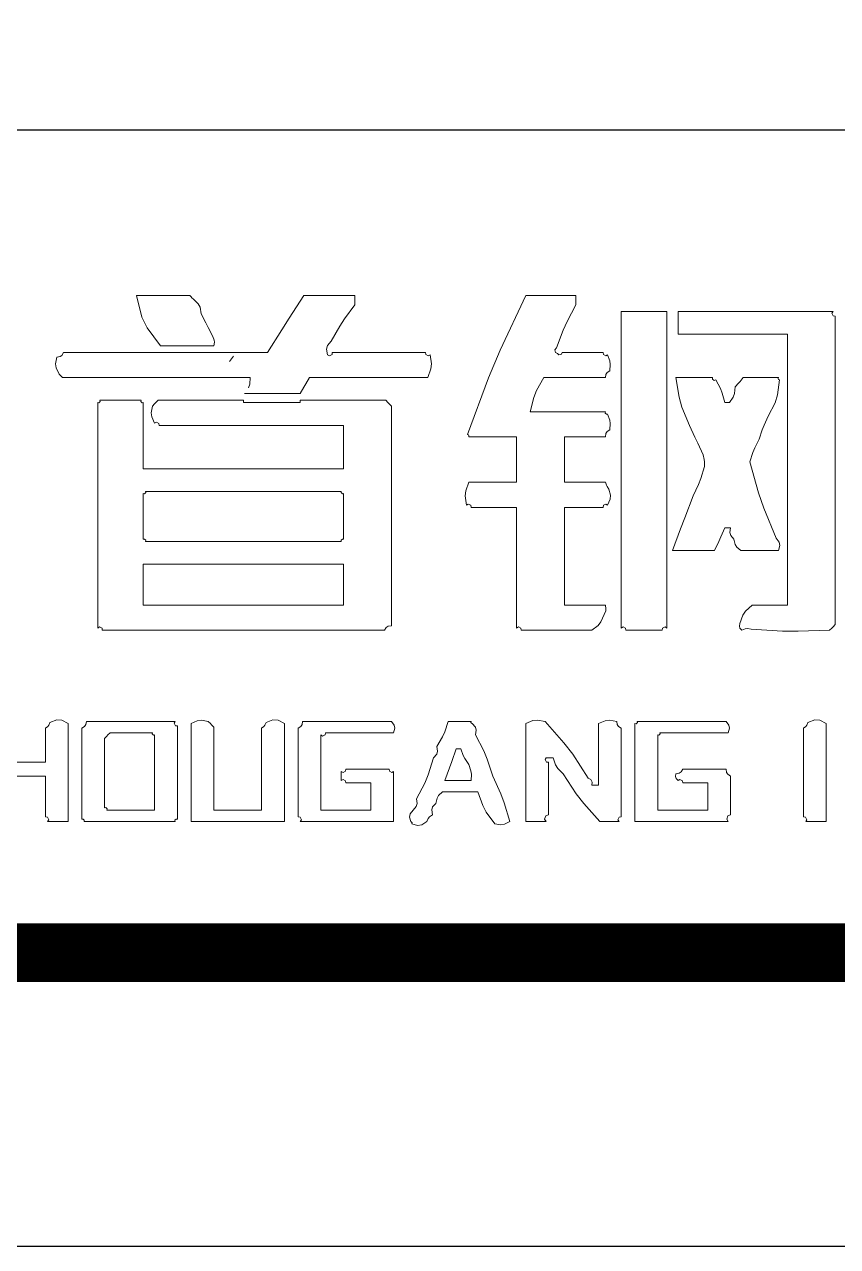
# Model space of a CAD drawing. Header units: millimetres. Extents: x -705761 to 1364679, y -410401 to 446404.
# Drawn here: x -59102 to -57718, y -115183 to -113104 of the extents above; entities that cross this region are included whole.
import ezdxf
from ezdxf.enums import TextEntityAlignment as Align

# ---------------------------------------------------------------- set-up
doc = ezdxf.new("R2010")
doc.units = ezdxf.units.MM
doc.layers.add('TK', color=7, linetype='Continuous')
doc.layers.add('模板-签名-公用', color=3, linetype='Continuous')
doc.layers.add('图框', color=7, linetype='Continuous', lineweight=13)
doc.styles.get("Standard").update_dxf_attribs({"font": 'arial.ttf'})
doc.styles.add('Style-仿宋_GB2312', font='')
doc.styles.add('宋体', font='', dxfattribs={"width": 0.7, "height": 2.5})
doc.styles.add('宋体_1', font='', dxfattribs={"width": 0.7, "height": 2.386364})
doc.styles.get('Style-仿宋_GB2312').set_extended_font_data('仿宋_GB2312')
doc.styles.get('宋体').set_extended_font_data('SimSun')
doc.styles.get('宋体_1').set_extended_font_data('SimSun')

# ---------------------------------------------------------------- blocks, each defined once
blk = doc.blocks.new('BSIET_通用图框_A3_1')
at = {"layer": '图框', "lineweight": 25}
blk.add_lwpolyline([(-420, 297), (0, 297), (0, 0), (-420, 0)], close=True, dxfattribs=at)
at = {"layer": '图框', "lineweight": 100}
blk.add_lwpolyline([(-395, 292), (-5, 292), (-5, 5), (-395, 5)], close=True, dxfattribs=at)
at = {"layer": 'TK', "style": '宋体_1', "width": 0.7, "flags": 3}
for tag, p in [('LZCO_NGZBS-W50-H30-D10_T7', (-43.865, 279.748)), ('LZCO_NJN-W50-H30-D10_T7', (-42.728, 248.654))]:
    blk.add_attdef(tag, text='', height=3, dxfattribs=at).set_placement(p, align=Align.MIDDLE_CENTER)
at = {"layer": 'TK', "style": '宋体', "width": 0.7, "flags": 3}
for tag, p in [('LZHQ_N会签6_T6_H6', (-407.253, 57.082)), ('LZHQ_N会签5_T6_H6', (-407.253, 49.082)), ('LZHQ_N会签4_T6_H6', (-407.253, 41.082)), ('LZHQ_N会签3_T6_H6', (-407.253, 33.082)), ('LZHQ_N会签2_T6_H6', (-407.253, 25.082)), ('LZHQ_N会签1_T6_H6', (-407.253, 17.082))]:
    blk.add_attdef(tag, text='', height=2.5, dxfattribs=at).set_placement(p, align=Align.MIDDLE)
at = {"layer": '模板-签名-公用', "style": '宋体', "width": 0.7}
blk.add_attdef('LZTQINS', text='', height=2, dxfattribs=at).set_placement((-5, 5), align=Align.MIDDLE)
at = {"layer": '模板-签名-公用', "style": '宋体', "width": 0.7, "flags": 3}
blk.add_attdef('LZFRAME', (-40.909, 2.064), '', height=3, dxfattribs=at)
blk = doc.blocks.new('BSIET_通用图纸_A3(2024)_1')
at = {"color": 7, "linetype": 'Continuous', "lineweight": 0}
for p, q in [((-114.898, 11.179), (-115.262, 11.179)), ((-115.262, 11.179), (-115.168, 10.814)), ((-114.716, 11.179), (-114.898, 11.179)), ((-114.352, 11.179), (-114.716, 11.179)), ((-114.328, 11.156), (-114.352, 11.179)), ((-114.317, 11.144), (-114.328, 11.156)), ((-114.293, 11.121), (-114.317, 11.144)), ((-114.211, 11.042), (-114.293, 11.121)), ((-114.179, 10.982), (-114.211, 11.042)), ((-112.415, 11.179), (-112.664, 10.793)), ((-112.066, 11.179), (-112.415, 11.179)), ((-111.892, 11.179), (-112.066, 11.179)), ((-111.543, 11.179), (-111.892, 11.179)), ((-111.721, 10.787), (-111.543, 11.025)), ((-111.543, 11.117), (-111.543, 11.179)), ((-111.543, 11.086), (-111.543, 11.117)), ((-111.543, 11.025), (-111.543, 11.086)), ((-108.638, 11.179), (-109.073, 10.252)), ((-108.297, 11.179), (-108.638, 11.179)), ((-108.127, 11.179), (-108.297, 11.179)), ((-107.786, 11.179), (-108.127, 11.179)), ((-107.935, 10.738), (-107.786, 11.025)), ((-107.786, 11.117), (-107.786, 11.179)), ((-107.786, 11.086), (-107.786, 11.117)), ((-107.786, 11.025), (-107.786, 11.086)), ((-115.168, 10.814), (-115.08, 10.63)), ((-114.158, 10.869), (-114.179, 10.982)), ((-114.081, 10.714), (-114.158, 10.869)), ((-106.702, 10.908), (-107.011, 10.908)), ((-107.011, 10.908), (-107.011, 8.755)), ((-106.547, 10.908), (-106.702, 10.908)), ((-106.236, 10.908), (-106.547, 10.908)), ((-106.236, 8.755), (-106.236, 10.908)), ((-104.989, 10.908), (-106.043, 10.908)), ((-106.043, 10.908), (-106.043, 10.753)), ((-104.463, 10.908), (-104.989, 10.908)), ((-103.409, 10.908), (-104.463, 10.908)), ((-103.427, 10.879), (-103.409, 10.908)), ((-103.405, 10.834), (-103.427, 10.879)), ((-103.37, 10.831), (-103.405, 10.834)), ((-103.37, 8.731), (-103.37, 10.831)), ((-115.08, 10.63), (-114.855, 10.327)), ((-114.042, 10.637), (-114.081, 10.714)), ((-113.964, 10.482), (-114.042, 10.637)), ((-112.664, 10.793), (-112.788, 10.599)), ((-111.95, 10.405), (-111.803, 10.662)), ((-111.803, 10.662), (-111.721, 10.787)), ((-108.001, 10.59), (-107.935, 10.738)), ((-106.043, 10.753), (-106.043, 10.676)), ((-106.043, 10.676), (-106.043, 10.521)), ((-113.94, 10.424), (-113.964, 10.482)), ((-113.936, 10.389), (-113.94, 10.424)), ((-112.788, 10.599), (-113.034, 10.211)), ((-112.01, 10.33), (-111.95, 10.405)), ((-108.115, 10.289), (-108.001, 10.59)), ((-106.043, 10.521), (-105.299, 10.521)), ((-105.299, 10.521), (-104.927, 10.521)), ((-104.927, 10.521), (-104.184, 10.521)), ((-104.184, 10.521), (-104.184, 8.677)), ((-116.501, 10.211), (-116.53, 10.163)), ((-115.115, 10.211), (-116.501, 10.211)), ((-114.421, 10.211), (-115.115, 10.211)), ((-114.855, 10.327), (-114.491, 10.327)), ((-114.491, 10.327), (-114.309, 10.327)), ((-113.034, 10.211), (-114.421, 10.211)), ((-114.309, 10.327), (-113.945, 10.327)), ((-113.945, 10.327), (-113.936, 10.389)), ((-112.026, 10.266), (-112.01, 10.33)), ((-112.008, 10.172), (-112.026, 10.266)), ((-111.93, 10.211), (-111.934, 10.177)), ((-111.296, 10.211), (-111.93, 10.211)), ((-110.978, 10.211), (-111.296, 10.211)), ((-110.342, 10.211), (-110.978, 10.211)), ((-110.339, 10.177), (-110.342, 10.211)), ((-109.073, 10.252), (-109.272, 9.778)), ((-108.141, 10.258), (-108.115, 10.289)), ((-108.131, 10.209), (-108.141, 10.258)), ((-108.096, 10.192), (-108.131, 10.209)), ((-108.072, 10.171), (-108.096, 10.192)), ((-108.018, 10.211), (-108.029, 10.181)), ((-107.739, 10.211), (-108.018, 10.211)), ((-107.6, 10.211), (-107.739, 10.211)), ((-107.321, 10.211), (-107.6, 10.211)), ((-107.317, 10.177), (-107.321, 10.211)), ((-116.618, 10.134), (-116.639, 10.018)), ((-116.639, 10.018), (-116.63, 9.949)), ((-116.562, 10.142), (-116.618, 10.134)), ((-116.53, 10.163), (-116.562, 10.142)), ((-113.611, 10.15), (-113.677, 10.056)), ((-111.978, 10.155), (-112.008, 10.172)), ((-111.934, 10.177), (-111.978, 10.155)), ((-110.295, 10.155), (-110.339, 10.177)), ((-110.265, 10.172), (-110.295, 10.155)), ((-110.243, 10.018), (-110.265, 10.172)), ((-110.251, 9.931), (-110.243, 10.018)), ((-108.029, 10.181), (-108.072, 10.171)), ((-107.273, 10.155), (-107.317, 10.177)), ((-107.244, 10.172), (-107.273, 10.155)), ((-107.209, 10.068), (-107.244, 10.172)), ((-107.201, 10.01), (-107.209, 10.068)), ((-107.205, 9.901), (-107.201, 10.01)), ((-116.63, 9.949), (-116.579, 9.843)), ((-116.579, 9.843), (-116.555, 9.82)), ((-116.555, 9.82), (-116.544, 9.808)), ((-116.544, 9.808), (-116.521, 9.785)), ((-116.521, 9.785), (-115.242, 9.785)), ((-115.242, 9.785), (-114.603, 9.785)), ((-114.603, 9.785), (-113.325, 9.785)), ((-113.325, 9.785), (-113.334, 9.67)), ((-112.38, 9.677), (-112.318, 9.785)), ((-112.318, 9.785), (-111.512, 9.785)), ((-111.512, 9.785), (-111.109, 9.785)), ((-111.109, 9.785), (-110.304, 9.785)), ((-110.304, 9.785), (-110.251, 9.931)), ((-109.272, 9.778), (-109.626, 8.816)), ((-108.452, 9.567), (-108.328, 9.785)), ((-108.328, 9.785), (-107.91, 9.785)), ((-107.91, 9.785), (-107.701, 9.785)), ((-107.701, 9.785), (-107.282, 9.785)), ((-107.282, 9.785), (-107.274, 9.84)), ((-107.274, 9.84), (-107.253, 9.872)), ((-107.253, 9.872), (-107.205, 9.901)), ((-105.834, 9.785), (-106.082, 9.785)), ((-106.082, 9.785), (-106.027, 9.451)), ((-105.71, 9.785), (-105.834, 9.785)), ((-105.462, 9.785), (-105.71, 9.785)), ((-105.461, 9.757), (-105.462, 9.785)), ((-104.939, 9.785), (-104.989, 9.72)), ((-104.699, 9.785), (-104.939, 9.785)), ((-104.579, 9.785), (-104.699, 9.785)), ((-104.339, 9.785), (-104.579, 9.785)), ((-104.341, 9.768), (-104.339, 9.785)), ((-113.334, 9.67), (-113.356, 9.608)), ((-112.473, 9.514), (-112.411, 9.622)), ((-112.411, 9.622), (-112.38, 9.677)), ((-108.5, 9.447), (-108.452, 9.567)), ((-105.43, 9.736), (-105.461, 9.757)), ((-105.404, 9.746), (-105.43, 9.736)), ((-105.326, 9.598), (-105.404, 9.746)), ((-105.294, 9.519), (-105.326, 9.598)), ((-105.075, 9.63), (-105.083, 9.515)), ((-105.017, 9.689), (-105.075, 9.63)), ((-104.989, 9.72), (-105.017, 9.689)), ((-104.352, 9.489), (-104.319, 9.746)), ((-104.334, 9.754), (-104.341, 9.768)), ((-104.319, 9.746), (-104.334, 9.754)), ((-115.899, 9.355), (-115.92, 9.359)), ((-115.92, 9.359), (-115.92, 7.825)), ((-115.878, 9.376), (-115.899, 9.355)), ((-115.603, 9.398), (-115.882, 9.398)), ((-115.882, 9.398), (-115.878, 9.376)), ((-115.463, 9.398), (-115.603, 9.398)), ((-115.184, 9.398), (-115.463, 9.398)), ((-115.188, 9.376), (-115.184, 9.398)), ((-115.167, 9.355), (-115.188, 9.376)), ((-115.146, 9.359), (-115.167, 9.355)), ((-115.146, 8.91), (-115.146, 9.359)), ((-114.933, 9.359), (-114.952, 9.34)), ((-114.894, 9.398), (-114.933, 9.359)), ((-114.313, 9.398), (-114.894, 9.398)), ((-114.022, 9.398), (-114.313, 9.398)), ((-113.441, 9.398), (-114.022, 9.398)), ((-113.441, 9.382), (-113.441, 9.398)), ((-113.441, 9.374), (-113.441, 9.382)), ((-113.441, 9.359), (-113.441, 9.374)), ((-113.054, 9.359), (-113.441, 9.359)), ((-113.422, 9.514), (-113.042, 9.514)), ((-112.86, 9.359), (-113.054, 9.359)), ((-113.042, 9.514), (-112.852, 9.514)), ((-112.473, 9.359), (-112.86, 9.359)), ((-112.852, 9.514), (-112.473, 9.514)), ((-111.892, 9.398), (-112.473, 9.398)), ((-112.473, 9.398), (-112.473, 9.382)), ((-112.473, 9.382), (-112.473, 9.374)), ((-112.473, 9.374), (-112.473, 9.359)), ((-111.602, 9.398), (-111.892, 9.398)), ((-111.02, 9.398), (-111.602, 9.398)), ((-110.982, 9.359), (-111.02, 9.398)), ((-110.962, 9.34), (-110.982, 9.359)), ((-108.561, 9.204), (-108.5, 9.447)), ((-106.027, 9.451), (-105.98, 9.284)), ((-105.249, 9.359), (-105.294, 9.519)), ((-105.218, 9.359), (-105.249, 9.359)), ((-105.202, 9.359), (-105.218, 9.359)), ((-105.171, 9.359), (-105.202, 9.359)), ((-105.105, 9.453), (-105.171, 9.359)), ((-105.083, 9.515), (-105.105, 9.453)), ((-104.513, 9.126), (-104.393, 9.357)), ((-104.393, 9.357), (-104.352, 9.489)), ((-114.991, 9.301), (-115.01, 9.185)), ((-115.01, 9.185), (-115.001, 9.116)), ((-114.952, 9.34), (-114.991, 9.301)), ((-110.924, 9.301), (-110.962, 9.34)), ((-110.924, 7.805), (-110.924, 9.301)), ((-108.05, 9.204), (-108.561, 9.204)), ((-107.794, 9.204), (-108.05, 9.204)), ((-107.282, 9.204), (-107.794, 9.204)), ((-107.286, 9.182), (-107.282, 9.204)), ((-107.265, 9.162), (-107.286, 9.182)), ((-107.244, 9.165), (-107.265, 9.162)), ((-107.209, 9.061), (-107.244, 9.165)), ((-105.98, 9.284), (-105.849, 8.971)), ((-115.001, 9.116), (-114.952, 9.01)), ((-114.952, 9.01), (-114.922, 9.028)), ((-114.922, 9.028), (-114.878, 9.006)), ((-114.878, 9.006), (-114.875, 8.971)), ((-114.875, 8.971), (-113.619, 8.971)), ((-113.619, 8.971), (-112.992, 8.971)), ((-112.992, 8.971), (-111.737, 8.971)), ((-111.737, 8.971), (-111.737, 8.677)), ((-107.201, 9.003), (-107.209, 9.061)), ((-107.205, 8.894), (-107.201, 9.003)), ((-105.849, 8.971), (-105.758, 8.769)), ((-104.613, 8.897), (-104.582, 8.975)), ((-104.582, 8.975), (-104.513, 9.126)), ((-115.146, 8.685), (-115.146, 8.91)), ((-109.626, 8.816), (-109.611, 8.808)), ((-109.611, 8.808), (-109.604, 8.795)), ((-109.604, 8.795), (-109.606, 8.778)), ((-109.606, 8.778), (-109.281, 8.778)), ((-109.281, 8.778), (-109.118, 8.778)), ((-109.118, 8.778), (-108.793, 8.778)), ((-108.793, 8.778), (-108.793, 8.468)), ((-107.98, 8.468), (-107.98, 8.778)), ((-107.98, 8.778), (-107.701, 8.778)), ((-107.701, 8.778), (-107.561, 8.778)), ((-107.561, 8.778), (-107.282, 8.778)), ((-107.282, 8.778), (-107.274, 8.833)), ((-107.274, 8.833), (-107.253, 8.865)), ((-107.253, 8.865), (-107.205, 8.894)), ((-107.011, 8.755), (-107.011, 7.678)), ((-106.236, 7.678), (-106.236, 8.755)), ((-105.758, 8.769), (-105.711, 8.669)), ((-104.741, 8.589), (-104.668, 8.739)), ((-104.668, 8.739), (-104.613, 8.897)), ((-115.146, 8.235), (-115.146, 8.685)), ((-111.737, 8.677), (-111.737, 8.53)), ((-111.737, 8.53), (-111.737, 8.235)), ((-105.711, 8.669), (-105.617, 8.468)), ((-104.772, 8.511), (-104.741, 8.589)), ((-104.184, 8.677), (-104.184, 7.755)), ((-103.37, 7.682), (-103.37, 8.731)), ((-108.793, 8.468), (-108.793, 8.313)), ((-107.98, 8.313), (-107.98, 8.468)), ((-105.617, 8.468), (-105.6, 8.392)), ((-105.6, 8.392), (-105.596, 8.352)), ((-105.596, 8.352), (-105.597, 8.274)), ((-104.823, 8.352), (-104.772, 8.511)), ((-104.677, 7.822), (-104.823, 8.352)), ((-113.782, 8.235), (-115.146, 8.235)), ((-113.1, 8.235), (-113.782, 8.235)), ((-111.737, 8.235), (-113.1, 8.235)), ((-108.793, 8.313), (-108.793, 8.003)), ((-107.98, 8.003), (-107.98, 8.313)), ((-105.597, 8.274), (-105.66, 8.068)), ((-109.606, 8.003), (-109.659, 7.856)), ((-109.281, 8.003), (-109.606, 8.003)), ((-109.118, 8.003), (-109.281, 8.003)), ((-108.793, 8.003), (-109.118, 8.003)), ((-107.701, 8.003), (-107.98, 8.003)), ((-107.561, 8.003), (-107.701, 8.003)), ((-107.282, 8.003), (-107.561, 8.003)), ((-107.262, 7.955), (-107.282, 8.003)), ((-107.25, 7.932), (-107.262, 7.955)), ((-107.224, 7.887), (-107.25, 7.932)), ((-105.699, 7.966), (-105.791, 7.771)), ((-105.66, 8.068), (-105.699, 7.966)), ((-115.92, 7.825), (-115.92, 7.058)), ((-115.124, 7.806), (-115.146, 7.81)), ((-115.146, 7.81), (-115.146, 7.499)), ((-115.103, 7.827), (-115.124, 7.806)), ((-113.775, 7.848), (-115.107, 7.848)), ((-115.107, 7.848), (-115.103, 7.827)), ((-113.108, 7.848), (-113.775, 7.848)), ((-111.776, 7.848), (-113.108, 7.848)), ((-111.779, 7.827), (-111.776, 7.848)), ((-111.758, 7.806), (-111.779, 7.827)), ((-111.737, 7.81), (-111.758, 7.806)), ((-111.737, 7.499), (-111.737, 7.81)), ((-110.924, 7.058), (-110.924, 7.805)), ((-109.659, 7.856), (-109.667, 7.77)), ((-109.667, 7.77), (-109.645, 7.616)), ((-107.244, 7.616), (-107.202, 7.716)), ((-107.197, 7.782), (-107.224, 7.887)), ((-107.202, 7.716), (-107.197, 7.782)), ((-105.791, 7.771), (-105.933, 7.4)), ((-104.588, 7.561), (-104.677, 7.822)), ((-104.184, 7.755), (-104.184, 5.911)), ((-115.146, 7.499), (-115.146, 7.344)), ((-111.737, 7.344), (-111.737, 7.499)), ((-109.645, 7.616), (-109.616, 7.633)), ((-109.616, 7.633), (-109.572, 7.612)), ((-109.572, 7.612), (-109.568, 7.577)), ((-109.568, 7.577), (-109.258, 7.577)), ((-109.258, 7.577), (-109.103, 7.577)), ((-109.103, 7.577), (-108.793, 7.577)), ((-108.793, 7.577), (-108.793, 6.756)), ((-107.98, 6.911), (-107.98, 7.577)), ((-107.98, 7.577), (-107.716, 7.577)), ((-107.716, 7.577), (-107.584, 7.577)), ((-107.584, 7.577), (-107.321, 7.577)), ((-107.321, 7.577), (-107.317, 7.612)), ((-107.317, 7.612), (-107.273, 7.633)), ((-107.273, 7.633), (-107.244, 7.616)), ((-107.011, 7.678), (-107.011, 5.524)), ((-106.236, 5.524), (-106.236, 7.678)), ((-104.377, 7.054), (-104.588, 7.561)), ((-103.37, 5.582), (-103.37, 7.682)), ((-115.146, 7.344), (-115.146, 7.035)), ((-111.737, 7.035), (-111.737, 7.344)), ((-105.933, 7.4), (-106.003, 7.214)), ((-106.003, 7.214), (-106.14, 6.841)), ((-105.353, 6.996), (-105.318, 7.073)), ((-105.318, 7.073), (-105.249, 7.228)), ((-105.249, 7.228), (-105.21, 7.228)), ((-105.21, 7.228), (-105.191, 7.228)), ((-105.191, 7.228), (-105.152, 7.228)), ((-105.152, 7.228), (-105.163, 7.148)), ((-105.163, 7.148), (-105.147, 7.096)), ((-105.147, 7.096), (-105.094, 7.035)), ((-115.92, 7.058), (-115.92, 5.524)), ((-115.146, 7.035), (-115.124, 7.038)), ((-115.124, 7.038), (-115.103, 7.017)), ((-115.103, 7.017), (-115.107, 6.996)), ((-115.107, 6.996), (-113.775, 6.996)), ((-113.775, 6.996), (-113.108, 6.996)), ((-113.108, 6.996), (-111.776, 6.996)), ((-111.779, 7.017), (-111.758, 7.038)), ((-111.776, 6.996), (-111.779, 7.017)), ((-111.758, 7.038), (-111.737, 7.035)), ((-110.924, 5.563), (-110.924, 7.058)), ((-107.98, 6.577), (-107.98, 6.911)), ((-105.423, 6.841), (-105.353, 6.996)), ((-105.094, 7.035), (-105.072, 6.947)), ((-105.072, 6.947), (-105.045, 6.901)), ((-105.045, 6.901), (-104.978, 6.841)), ((-104.327, 6.984), (-104.377, 7.054)), ((-104.339, 6.841), (-104.316, 6.925)), ((-104.316, 6.925), (-104.327, 6.984)), ((-108.793, 6.756), (-108.793, 6.345)), ((-106.14, 6.841), (-105.853, 6.841)), ((-105.853, 6.841), (-105.71, 6.841)), ((-105.71, 6.841), (-105.423, 6.841)), ((-104.978, 6.841), (-104.722, 6.841)), ((-104.722, 6.841), (-104.594, 6.841)), ((-104.594, 6.841), (-104.339, 6.841)), ((-113.782, 6.609), (-115.146, 6.609)), ((-115.146, 6.609), (-115.146, 6.33)), ((-113.1, 6.609), (-113.782, 6.609)), ((-111.737, 6.609), (-113.1, 6.609)), ((-111.737, 6.33), (-111.737, 6.609)), ((-107.98, 5.911), (-107.98, 6.577)), ((-115.146, 6.33), (-115.146, 6.19)), ((-111.737, 6.19), (-111.737, 6.33)), ((-108.793, 6.345), (-108.793, 5.524)), ((-115.146, 6.19), (-115.146, 5.911)), ((-111.737, 5.911), (-111.737, 6.19)), ((-115.146, 5.911), (-113.782, 5.911)), ((-113.782, 5.911), (-113.1, 5.911)), ((-113.1, 5.911), (-111.737, 5.911)), ((-107.701, 5.911), (-107.98, 5.911)), ((-107.561, 5.911), (-107.701, 5.911)), ((-107.282, 5.911), (-107.561, 5.911)), ((-107.273, 5.85), (-107.282, 5.911)), ((-107.277, 5.814), (-107.273, 5.85)), ((-104.784, 5.911), (-104.896, 5.811)), ((-104.544, 5.911), (-104.784, 5.911)), ((-104.424, 5.911), (-104.544, 5.911)), ((-104.184, 5.911), (-104.424, 5.911)), ((-107.405, 5.569), (-107.357, 5.63)), ((-107.357, 5.63), (-107.302, 5.756)), ((-107.302, 5.756), (-107.277, 5.814)), ((-104.944, 5.742), (-104.997, 5.601)), ((-104.896, 5.811), (-104.944, 5.742)), ((-115.92, 5.524), (-115.89, 5.542)), ((-115.89, 5.542), (-115.846, 5.52)), ((-115.846, 5.52), (-115.843, 5.485)), ((-115.843, 5.485), (-113.921, 5.485)), ((-113.921, 5.485), (-112.961, 5.485)), ((-112.961, 5.485), (-111.04, 5.485)), ((-111.04, 5.485), (-111.011, 5.533)), ((-111.011, 5.533), (-110.979, 5.554)), ((-110.979, 5.554), (-110.924, 5.563)), ((-108.793, 5.524), (-108.763, 5.542)), ((-108.763, 5.542), (-108.719, 5.52)), ((-108.719, 5.52), (-108.715, 5.485)), ((-108.715, 5.485), (-108.235, 5.485)), ((-108.235, 5.485), (-107.995, 5.485)), ((-107.995, 5.485), (-107.515, 5.485)), ((-107.515, 5.485), (-107.405, 5.569)), ((-107.011, 5.524), (-106.982, 5.542)), ((-106.982, 5.542), (-106.938, 5.52)), ((-106.938, 5.52), (-106.934, 5.485)), ((-106.934, 5.485), (-106.686, 5.485)), ((-106.686, 5.485), (-106.562, 5.485)), ((-106.562, 5.485), (-106.314, 5.485)), ((-106.314, 5.485), (-106.311, 5.52)), ((-106.311, 5.52), (-106.266, 5.542)), ((-106.266, 5.542), (-106.236, 5.524)), ((-104.997, 5.601), (-105.002, 5.553)), ((-105.002, 5.553), (-104.992, 5.521)), ((-104.992, 5.521), (-104.959, 5.485)), ((-104.959, 5.485), (-104.902, 5.512)), ((-104.902, 5.512), (-104.865, 5.517)), ((-104.865, 5.517), (-104.803, 5.505)), ((-104.803, 5.505), (-104.27, 5.473)), ((-104.27, 5.473), (-104.001, 5.469)), ((-104.001, 5.469), (-103.467, 5.485)), ((-103.467, 5.485), (-103.428, 5.524)), ((-103.428, 5.524), (-103.409, 5.543)), ((-103.409, 5.543), (-103.37, 5.582)), ((-116.619, 3.964), (-116.734, 3.916)), ((-116.532, 3.958), (-116.619, 3.964)), ((-116.424, 3.897), (-116.532, 3.958)), ((-114.157, 3.956), (-114.226, 3.947)), ((-114.042, 3.936), (-114.157, 3.956)), ((-112.939, 3.964), (-113.054, 3.916)), ((-112.852, 3.958), (-112.939, 3.964)), ((-112.744, 3.897), (-112.852, 3.958)), ((-108.44, 3.958), (-108.516, 3.949)), ((-108.309, 3.936), (-108.44, 3.958)), ((-107.212, 3.956), (-107.284, 3.947)), ((-107.089, 3.936), (-107.212, 3.956)), ((-103.72, 3.964), (-103.835, 3.916)), ((-103.633, 3.958), (-103.72, 3.964)), ((-103.525, 3.897), (-103.633, 3.958)), ((-116.772, 3.85), (-116.811, 3.82)), ((-116.811, 3.82), (-116.811, 3.588)), ((-116.755, 3.872), (-116.772, 3.85)), ((-116.734, 3.916), (-116.755, 3.872)), ((-116.424, 3.231), (-116.424, 3.897)), ((-116.144, 3.849), (-116.191, 3.82)), ((-116.191, 3.82), (-116.191, 3.2)), ((-116.122, 3.881), (-116.144, 3.849)), ((-116.114, 3.936), (-116.122, 3.881)), ((-115.51, 3.936), (-116.114, 3.936)), ((-115.208, 3.936), (-115.51, 3.936)), ((-114.603, 3.936), (-115.208, 3.936)), ((-114.621, 3.906), (-114.603, 3.936)), ((-114.599, 3.862), (-114.621, 3.906)), ((-114.564, 3.858), (-114.599, 3.862)), ((-114.564, 3.223), (-114.564, 3.858)), ((-114.226, 3.947), (-114.332, 3.897)), ((-114.332, 3.897), (-114.332, 3.231)), ((-114.003, 3.897), (-114.042, 3.936)), ((-113.984, 3.878), (-114.003, 3.897)), ((-113.945, 3.839), (-113.984, 3.878)), ((-113.945, 3.274), (-113.945, 3.839)), ((-113.092, 3.85), (-113.131, 3.82)), ((-113.131, 3.82), (-113.131, 3.262)), ((-113.075, 3.872), (-113.092, 3.85)), ((-113.054, 3.916), (-113.075, 3.872)), ((-112.744, 3.231), (-112.744, 3.897)), ((-112.464, 3.849), (-112.512, 3.82)), ((-112.512, 3.82), (-112.512, 3.216)), ((-112.443, 3.881), (-112.464, 3.849)), ((-112.434, 3.936), (-112.443, 3.881)), ((-111.83, 3.936), (-112.434, 3.936)), ((-111.528, 3.936), (-111.83, 3.936)), ((-110.924, 3.936), (-111.528, 3.936)), ((-110.877, 3.872), (-110.924, 3.936)), ((-110.885, 3.742), (-110.867, 3.819)), ((-110.867, 3.819), (-110.877, 3.872)), ((-110.015, 3.759), (-110.054, 3.671)), ((-109.955, 3.936), (-110.015, 3.759)), ((-109.8, 3.936), (-109.955, 3.936)), ((-109.723, 3.936), (-109.8, 3.936)), ((-109.568, 3.936), (-109.723, 3.936)), ((-109.57, 3.919), (-109.568, 3.936)), ((-109.563, 3.905), (-109.57, 3.919)), ((-109.548, 3.897), (-109.563, 3.905)), ((-109.495, 3.836), (-109.548, 3.897)), ((-109.479, 3.784), (-109.495, 3.836)), ((-109.49, 3.704), (-109.479, 3.784)), ((-108.516, 3.949), (-108.638, 3.897)), ((-108.638, 3.897), (-108.638, 3.231)), ((-107.987, 3.572), (-108.309, 3.936)), ((-107.284, 3.947), (-107.399, 3.897)), ((-107.399, 3.897), (-107.399, 3.479)), ((-107.08, 3.881), (-107.089, 3.936)), ((-107.059, 3.849), (-107.08, 3.881)), ((-107.011, 3.82), (-107.059, 3.849)), ((-107.011, 3.216), (-107.011, 3.82)), ((-106.757, 3.893), (-106.779, 3.897)), ((-106.779, 3.897), (-106.779, 3.231)), ((-106.736, 3.915), (-106.757, 3.893)), ((-106.136, 3.936), (-106.74, 3.936)), ((-106.74, 3.936), (-106.736, 3.915)), ((-105.834, 3.936), (-106.136, 3.936)), ((-105.229, 3.936), (-105.834, 3.936)), ((-105.183, 3.872), (-105.229, 3.936)), ((-105.191, 3.742), (-105.173, 3.819)), ((-105.173, 3.819), (-105.183, 3.872)), ((-103.873, 3.85), (-103.913, 3.82)), ((-103.913, 3.82), (-103.913, 3.216)), ((-103.856, 3.872), (-103.873, 3.85)), ((-103.835, 3.916), (-103.856, 3.872)), ((-103.525, 3.231), (-103.525, 3.897)), ((-116.811, 3.588), (-116.811, 3.471)), ((-115.766, 3.684), (-115.804, 3.646)), ((-115.804, 3.646), (-115.804, 3.173)), ((-115.746, 3.704), (-115.766, 3.684)), ((-115.707, 3.742), (-115.746, 3.704)), ((-115.421, 3.742), (-115.707, 3.742)), ((-115.277, 3.742), (-115.421, 3.742)), ((-114.991, 3.742), (-115.277, 3.742)), ((-114.994, 3.721), (-114.991, 3.742)), ((-114.973, 3.7), (-114.994, 3.721)), ((-114.952, 3.704), (-114.973, 3.7)), ((-114.952, 3.192), (-114.952, 3.704)), ((-112.124, 3.192), (-112.124, 3.704)), ((-112.124, 3.704), (-112.095, 3.686)), ((-112.095, 3.686), (-112.051, 3.708)), ((-112.051, 3.708), (-112.047, 3.742)), ((-112.047, 3.742), (-111.582, 3.742)), ((-111.582, 3.742), (-111.35, 3.742)), ((-111.35, 3.742), (-110.885, 3.742)), ((-110.054, 3.671), (-110.149, 3.51)), ((-109.35, 3.436), (-109.49, 3.704)), ((-107.838, 3.376), (-107.987, 3.572)), ((-106.392, 3.192), (-106.392, 3.704)), ((-106.392, 3.704), (-106.37, 3.7)), ((-106.37, 3.7), (-106.349, 3.721)), ((-106.349, 3.721), (-106.353, 3.742)), ((-106.353, 3.742), (-105.888, 3.742)), ((-105.888, 3.742), (-105.656, 3.742)), ((-105.656, 3.742), (-105.191, 3.742)), ((-116.811, 3.471), (-116.811, 3.239)), ((-110.153, 3.377), (-110.207, 3.316)), ((-110.138, 3.43), (-110.153, 3.377)), ((-110.149, 3.51), (-110.138, 3.43)), ((-109.82, 3.471), (-109.897, 3.254)), ((-109.788, 3.471), (-109.82, 3.471)), ((-109.773, 3.471), (-109.788, 3.471)), ((-109.742, 3.471), (-109.773, 3.471)), ((-109.701, 3.357), (-109.742, 3.471)), ((-109.673, 3.301), (-109.701, 3.357)), ((-109.291, 3.294), (-109.35, 3.436)), ((-107.573, 2.968), (-107.838, 3.376)), ((-107.399, 3.479), (-107.399, 3.27)), ((-117.137, 3.239), (-117.299, 3.239)), ((-116.811, 3.239), (-117.137, 3.239)), ((-116.424, 2.898), (-116.424, 3.231)), ((-116.191, 3.2), (-116.191, 2.89)), ((-115.804, 3.173), (-115.804, 2.937)), ((-114.952, 2.937), (-114.952, 3.192)), ((-114.564, 2.906), (-114.564, 3.223)), ((-114.332, 3.231), (-114.332, 2.898)), ((-113.945, 2.991), (-113.945, 3.274)), ((-113.131, 3.262), (-113.131, 2.983)), ((-112.744, 2.898), (-112.744, 3.231)), ((-112.512, 3.216), (-112.512, 2.913)), ((-112.124, 2.937), (-112.124, 3.192)), ((-111.698, 3.122), (-111.702, 3.088)), ((-111.404, 3.122), (-111.698, 3.122)), ((-111.257, 3.122), (-111.404, 3.122)), ((-110.962, 3.122), (-111.257, 3.122)), ((-110.958, 3.088), (-110.962, 3.122)), ((-110.207, 3.316), (-110.298, 3.028)), ((-109.936, 3.146), (-110.013, 2.929)), ((-109.897, 3.254), (-109.936, 3.146)), ((-109.606, 3.2), (-109.673, 3.301)), ((-109.572, 3.096), (-109.606, 3.2)), ((-109.2, 3.006), (-109.291, 3.294)), ((-108.638, 3.231), (-108.638, 2.898)), ((-108.307, 3.287), (-108.29, 3.316)), ((-108.285, 3.242), (-108.307, 3.287)), ((-108.29, 3.316), (-108.243, 3.316)), ((-108.251, 3.239), (-108.285, 3.242)), ((-108.251, 2.882), (-108.251, 3.239)), ((-108.243, 3.316), (-108.22, 3.316)), ((-108.22, 3.316), (-108.173, 3.316)), ((-108.173, 3.316), (-108.131, 3.194)), ((-108.131, 3.194), (-108.093, 3.134)), ((-108.093, 3.134), (-107.999, 3.045)), ((-107.399, 3.27), (-107.399, 2.851)), ((-107.011, 2.913), (-107.011, 3.216)), ((-106.779, 3.231), (-106.779, 2.898)), ((-106.392, 2.937), (-106.392, 3.192)), ((-105.965, 3.122), (-105.995, 3.075)), ((-105.671, 3.122), (-105.965, 3.122)), ((-105.524, 3.122), (-105.671, 3.122)), ((-105.229, 3.122), (-105.524, 3.122)), ((-105.221, 3.067), (-105.229, 3.122)), ((-103.913, 3.216), (-103.913, 2.913)), ((-103.525, 2.898), (-103.525, 3.231)), ((-117.299, 3.006), (-117.137, 3.006)), ((-117.137, 3.006), (-116.811, 3.006)), ((-116.811, 3.006), (-116.811, 2.727)), ((-115.804, 2.937), (-115.804, 2.464)), ((-114.952, 2.425), (-114.952, 2.937)), ((-113.945, 2.425), (-113.945, 2.991)), ((-113.131, 2.983), (-113.131, 2.425)), ((-112.512, 2.913), (-112.512, 2.309)), ((-112.124, 2.425), (-112.124, 2.937)), ((-111.746, 3.066), (-111.776, 3.084)), ((-111.776, 3.084), (-111.776, 3.022)), ((-111.776, 3.022), (-111.776, 2.991)), ((-111.776, 2.991), (-111.776, 2.929)), ((-111.776, 2.929), (-111.746, 2.947)), ((-111.702, 3.088), (-111.746, 3.066)), ((-111.746, 2.947), (-111.702, 2.924)), ((-111.702, 2.924), (-111.698, 2.89)), ((-110.915, 3.066), (-110.958, 3.088)), ((-110.885, 3.084), (-110.915, 3.066)), ((-110.885, 2.743), (-110.885, 3.084)), ((-110.298, 3.028), (-110.357, 2.886)), ((-110.013, 2.929), (-109.835, 2.929)), ((-109.835, 2.929), (-109.746, 2.929)), ((-109.746, 2.929), (-109.568, 2.929)), ((-109.563, 3.038), (-109.572, 3.096)), ((-109.568, 2.929), (-109.563, 3.038)), ((-109.064, 2.704), (-109.2, 3.006)), ((-107.999, 3.045), (-107.777, 2.702)), ((-107.527, 2.944), (-107.573, 2.968)), ((-107.506, 2.902), (-107.527, 2.944)), ((-107.011, 2.309), (-107.011, 2.913)), ((-106.392, 2.425), (-106.392, 2.937)), ((-106.082, 3.045), (-106.087, 2.996)), ((-106.087, 2.996), (-106.076, 2.965)), ((-106.027, 3.053), (-106.082, 3.045)), ((-106.076, 2.965), (-106.043, 2.929)), ((-106.043, 2.929), (-106.013, 2.947)), ((-105.995, 3.075), (-106.027, 3.053)), ((-106.013, 2.947), (-105.969, 2.924)), ((-105.969, 2.924), (-105.965, 2.89)), ((-105.2, 3.035), (-105.221, 3.067)), ((-105.152, 3.006), (-105.2, 3.035)), ((-105.152, 2.743), (-105.152, 3.006)), ((-103.913, 2.913), (-103.913, 2.309)), ((-116.811, 2.727), (-116.811, 2.588)), ((-116.424, 2.231), (-116.424, 2.898)), ((-116.191, 2.89), (-116.191, 2.27)), ((-114.564, 2.27), (-114.564, 2.906)), ((-114.332, 2.898), (-114.332, 2.231)), ((-112.744, 2.231), (-112.744, 2.898)), ((-111.698, 2.89), (-111.528, 2.89)), ((-111.528, 2.89), (-111.442, 2.89)), ((-111.442, 2.89), (-111.272, 2.89)), ((-111.272, 2.89), (-111.272, 2.704)), ((-111.272, 2.704), (-111.272, 2.611)), ((-110.885, 2.573), (-110.885, 2.743)), ((-110.357, 2.886), (-110.497, 2.619)), ((-110.12, 2.675), (-110.052, 2.735)), ((-110.052, 2.735), (-109.812, 2.735)), ((-109.812, 2.735), (-109.692, 2.735)), ((-109.692, 2.735), (-109.451, 2.735)), ((-109.451, 2.735), (-109.369, 2.503)), ((-109.006, 2.548), (-109.064, 2.704)), ((-108.638, 2.898), (-108.638, 2.231)), ((-108.251, 2.704), (-108.251, 2.882)), ((-108.251, 2.348), (-108.251, 2.704)), ((-107.515, 2.851), (-107.506, 2.902)), ((-107.468, 2.851), (-107.515, 2.851)), ((-107.445, 2.851), (-107.468, 2.851)), ((-107.399, 2.851), (-107.445, 2.851)), ((-106.779, 2.898), (-106.779, 2.231)), ((-105.965, 2.89), (-105.795, 2.89)), ((-105.795, 2.89), (-105.71, 2.89)), ((-105.71, 2.89), (-105.539, 2.89)), ((-105.539, 2.89), (-105.539, 2.704)), ((-105.539, 2.704), (-105.539, 2.611)), ((-105.152, 2.611), (-105.152, 2.743)), ((-103.525, 2.231), (-103.525, 2.898)), ((-116.811, 2.588), (-116.811, 2.309)), ((-111.272, 2.611), (-111.272, 2.425)), ((-110.885, 2.231), (-110.885, 2.573)), ((-110.486, 2.539), (-110.502, 2.486)), ((-110.497, 2.619), (-110.486, 2.539)), ((-110.222, 2.481), (-110.168, 2.541)), ((-110.168, 2.541), (-110.147, 2.629)), ((-110.147, 2.629), (-110.12, 2.675)), ((-109.369, 2.503), (-109.309, 2.39)), ((-108.909, 2.231), (-109.006, 2.548)), ((-107.777, 2.702), (-107.651, 2.537)), ((-107.651, 2.537), (-107.379, 2.231)), ((-105.539, 2.611), (-105.539, 2.425)), ((-105.152, 2.348), (-105.152, 2.611)), ((-116.811, 2.309), (-116.777, 2.305)), ((-116.777, 2.305), (-116.755, 2.262)), ((-115.804, 2.464), (-115.782, 2.468)), ((-115.782, 2.468), (-115.762, 2.447)), ((-115.762, 2.447), (-115.766, 2.425)), ((-115.766, 2.425), (-115.44, 2.425)), ((-115.44, 2.425), (-115.277, 2.425)), ((-115.277, 2.425), (-114.952, 2.425)), ((-113.619, 2.425), (-113.945, 2.425)), ((-113.457, 2.425), (-113.619, 2.425)), ((-113.131, 2.425), (-113.457, 2.425)), ((-112.512, 2.309), (-112.477, 2.305)), ((-112.477, 2.305), (-112.455, 2.262)), ((-111.784, 2.425), (-112.124, 2.425)), ((-111.613, 2.425), (-111.784, 2.425)), ((-111.272, 2.425), (-111.613, 2.425)), ((-110.603, 2.362), (-110.614, 2.308)), ((-110.614, 2.308), (-110.594, 2.231)), ((-110.555, 2.425), (-110.603, 2.362)), ((-110.502, 2.486), (-110.555, 2.425)), ((-110.295, 2.285), (-110.274, 2.311)), ((-110.274, 2.311), (-110.226, 2.348)), ((-110.237, 2.428), (-110.222, 2.481)), ((-110.226, 2.348), (-110.237, 2.428)), ((-109.309, 2.39), (-109.161, 2.193)), ((-108.316, 2.273), (-108.297, 2.331)), ((-108.297, 2.331), (-108.251, 2.348)), ((-107.068, 2.262), (-107.046, 2.305)), ((-107.046, 2.305), (-107.011, 2.309)), ((-106.051, 2.425), (-106.392, 2.425)), ((-105.88, 2.425), (-106.051, 2.425)), ((-105.539, 2.425), (-105.88, 2.425)), ((-105.217, 2.273), (-105.198, 2.331)), ((-105.198, 2.331), (-105.152, 2.348)), ((-103.913, 2.309), (-103.878, 2.305)), ((-103.878, 2.305), (-103.856, 2.262)), ((-116.755, 2.262), (-116.773, 2.231)), ((-116.773, 2.231), (-116.633, 2.231)), ((-116.633, 2.231), (-116.563, 2.231)), ((-116.563, 2.231), (-116.424, 2.231)), ((-116.191, 2.27), (-116.17, 2.274)), ((-116.17, 2.274), (-116.149, 2.253)), ((-116.149, 2.253), (-116.153, 2.231)), ((-116.153, 2.231), (-115.533, 2.231)), ((-115.533, 2.231), (-115.223, 2.231)), ((-115.223, 2.231), (-114.603, 2.231)), ((-114.607, 2.253), (-114.586, 2.274)), ((-114.603, 2.231), (-114.607, 2.253)), ((-114.586, 2.274), (-114.564, 2.27)), ((-114.332, 2.231), (-113.697, 2.231)), ((-113.697, 2.231), (-113.379, 2.231)), ((-113.379, 2.231), (-112.744, 2.231)), ((-112.455, 2.262), (-112.473, 2.231)), ((-112.473, 2.231), (-111.838, 2.231)), ((-111.838, 2.231), (-111.52, 2.231)), ((-111.52, 2.231), (-110.885, 2.231)), ((-110.594, 2.231), (-110.579, 2.223)), ((-110.579, 2.223), (-110.572, 2.21)), ((-110.572, 2.21), (-110.575, 2.193)), ((-110.575, 2.193), (-110.477, 2.165)), ((-110.477, 2.165), (-110.408, 2.176)), ((-110.408, 2.176), (-110.323, 2.231)), ((-110.323, 2.231), (-110.295, 2.285)), ((-109.161, 2.193), (-109.06, 2.176)), ((-109.06, 2.176), (-109, 2.186)), ((-109, 2.186), (-108.909, 2.231)), ((-108.638, 2.231), (-108.499, 2.231)), ((-108.499, 2.231), (-108.429, 2.231)), ((-108.429, 2.231), (-108.29, 2.231)), ((-108.29, 2.231), (-108.316, 2.273)), ((-107.379, 2.231), (-107.248, 2.231)), ((-107.248, 2.231), (-107.182, 2.231)), ((-107.182, 2.231), (-107.05, 2.231)), ((-107.05, 2.231), (-107.068, 2.262)), ((-106.779, 2.231), (-106.144, 2.231)), ((-106.144, 2.231), (-105.826, 2.231)), ((-105.826, 2.231), (-105.191, 2.231)), ((-105.191, 2.231), (-105.217, 2.273)), ((-103.856, 2.262), (-103.874, 2.231)), ((-103.874, 2.231), (-103.734, 2.231)), ((-103.734, 2.231), (-103.665, 2.231)), ((-103.665, 2.231), (-103.525, 2.231))]:
    blk.add_line(p, q, dxfattribs=at)
at = {"layer": '图框', "color": 7, "linetype": 'Continuous', "lineweight": 25}
blk.add_line((-282, 14), (0, 14), dxfattribs=at)
at = {"layer": '图框', "const_width": 1}
blk.add_lwpolyline([(-390, 56), (0, 56), (0, 0), (-390, 0)], close=True, dxfattribs=at)
at = {"layer": '图框', "style": '宋体_1', "width": 0.7, "flags": 3}
for tag, height, p in [('LZCO_NYLGD-W67-H36-D10_T7', 3, (-48.392, 100.291)), ('N审定_T5', 2.5, (-250.932, 52.29)), ('N审核_T5', 2.5, (-250.932, 45.29)), ('N校对_T5', 2.5, (-250.932, 38.29)), ('N设计_T5', 2.5, (-250.932, 31.29)), ('LZCO_NCB-W67-H36-D10_T7', 3, (-321.619, 27.878)), ('N制图_T5', 2.5, (-250.932, 24.29))]:
    blk.add_attdef(tag, text='', height=height, dxfattribs=at).set_placement(p, align=Align.MIDDLE_CENTER)
at = {"layer": '图框', "color": 7, "style": 'Style-仿宋_GB2312'}
for tag, height, width, p in [('质量', 3, 0.7, (-191, 52.5)), ('材料', 3, 0.7, (-190.903, 45.848)), ('比例', 3, 0.7, (-190.837, 38.492)), ('总页数', 4, 0.7, (-19.517, 35.142)), ('页码', 4, 0.7, (-38.162, 35.008)), ('版本号', 2.5, 0.7, (-6.24, 34.377)), ('出图日期', 3, 0.7, (-190.837, 31.492)), ('专业', 3, 0.7, (-190.837, 24.492)), ('图号', 4, 0.7, (-24, 21)), ('设计阶段', 3, 0.7, (-240.288, 17.582)), ('件号', 3, 0.7, (-190.837, 17.492)), ('装配图号', 3, 0.68, (-240.448, 10.88)), ('项目编号', 3, 0.7, (-190.837, 10.492))]:
    blk.add_attdef(tag, text='', height=height, dxfattribs=dict(at, width=width)).set_placement(p, align=Align.MIDDLE)
at = {"layer": '图框', "style": '宋体_1', "width": 0.7, "flags": 3}
for tag, p in [('N审定_T6_H12_MV0.5_W15', (-231.906, 51.507)), ('N审核_T6_H12_MV0.5_W15', (-231.906, 44.507)), ('N校对_T6_H12_MV0.5_W15', (-231.906, 37.507)), ('N设计_T6_H12_MV0.5_W15', (-231.906, 30.507)), ('N制图_T6_H12_MV0.5_W15', (-231.906, 23.507))]:
    blk.add_attdef(tag, text='', height=1.5, dxfattribs=at).set_placement(p, align=Align.CENTER)
at = {"layer": '图框', "color": 7, "lineweight": 30, "width": 0.7, "flags": 104}
for tag, p in [('项目名称', (-79.178, 49.101)), ('子项', (-111.074, 34.832)), ('图名', (-111, 21))]:
    blk.add_attdef(tag, text='', height=4, dxfattribs=at).set_placement(p, align=Align.MIDDLE_CENTER)
at = {"layer": '图框', "style": '宋体', "width": 0.7, "flags": 3}
blk.add_attdef('LZBARCODE_T1', text='', height=3, dxfattribs=at).set_placement((-364.444, 3.341), align=Align.BOTTOM_RIGHT)

msp = doc.modelspace()

# ---------------------------------------------------------------- block references
at = {"layer": '图框', "color": 1, "lineweight": 15, "xscale": 100, "yscale": 100, "zscale": 100}
for name, p in [('BSIET_通用图框_A3_1', (-46884.94, -115183.02)), ('BSIET_通用图纸_A3(2024)_1', (-47384.94, -114683.02))]:
    msp.add_blockref(name, p, dxfattribs=at)

doc.saveas('drawing.dxf')
